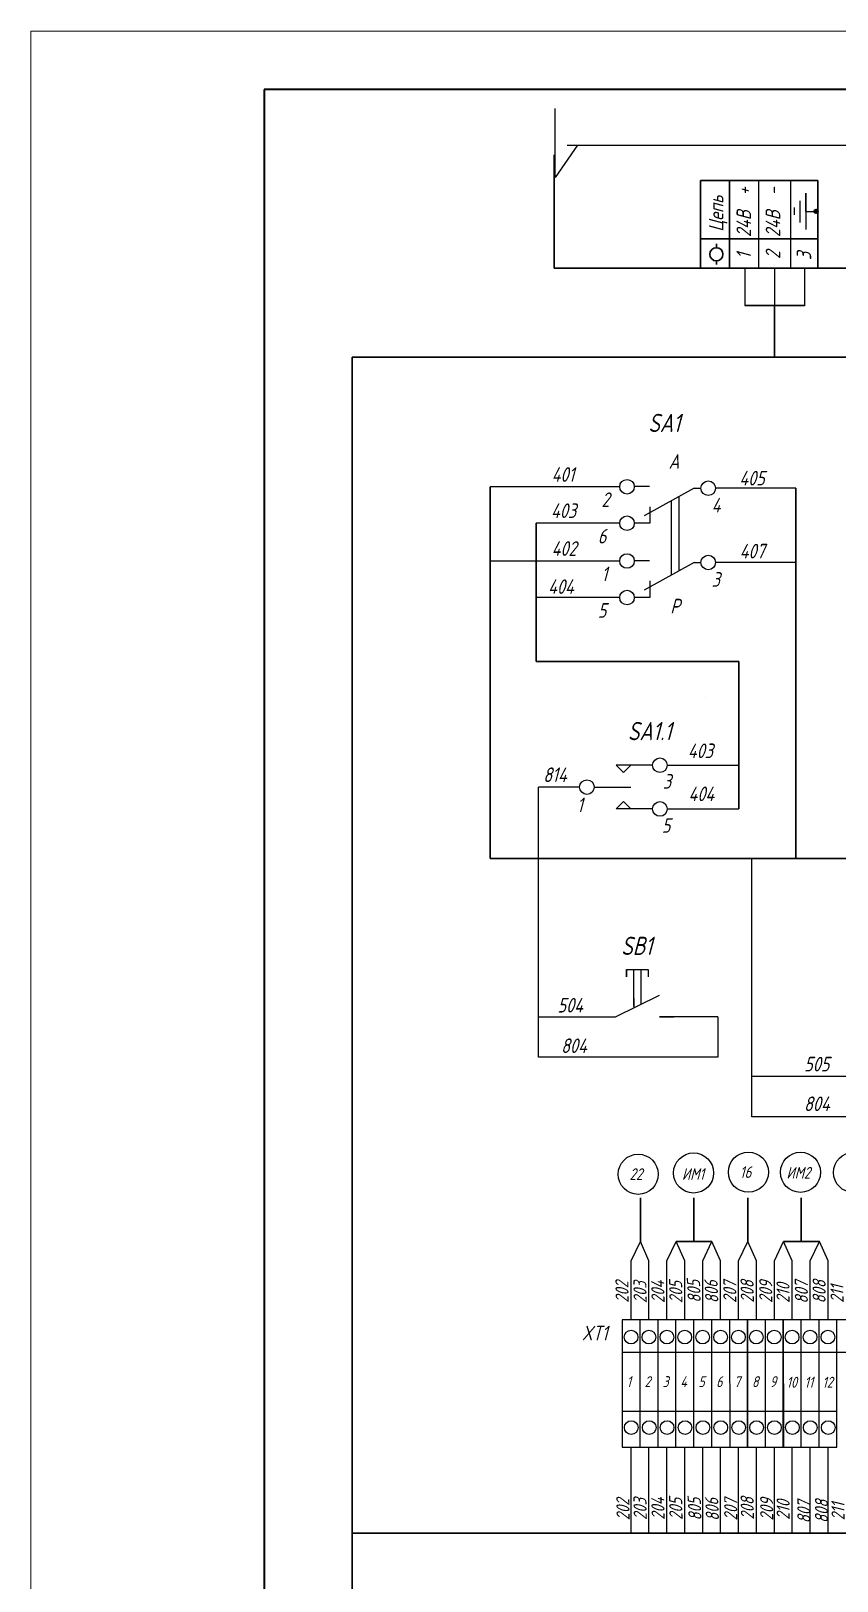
# Model space of a CAD drawing. Extents: x 88 to 760, y 580 to 1055.
# Drawn here: x 88.1 to 198.6, y 843 to 1055.5 of the extents above; entities that cross this region are included whole.
import ezdxf

# ---------------------------------------------------------------- set-up
doc = ezdxf.new("R2010")
doc.units = 0
doc.header["$LTSCALE"] = 20
doc.header["$MEASUREMENT"] = 0
doc.layers.get('0').update_dxf_attribs({"linetype": 'CONTINUOUS'})
doc.layers.add('1', color=7, linetype='CONTINUOUS')
for name, color, linetype, lineweight in [('MAIN', 7, 'CONTINUOUS', 50), ('Основная', 7, 'CONTINUOUS', 50), ('Тонкая', 7, 'CONTINUOUS', 20)]:
    doc.layers.add(name, color=color, linetype=linetype, lineweight=lineweight)
doc.styles.get("Standard").update_dxf_attribs({"font": '', "oblique": 15, "height": 2.5})
doc.styles.add('стиль1', font='isocpeur.ttf', dxfattribs={"width": 0.8, "oblique": 15, "height": 3.5})
doc.styles.get('Standard').set_extended_font_data('GOST type A')

msp = doc.modelspace()

# ---------------------------------------------------------------- linework, layer by layer
at = {"color": 0}
for p, q in [((159.95, 1035.4, 1), (159.95, 1044.87, 1)), ((163.03, 1039.82, 1), (159.95, 1035.4, 1))]:
    msp.add_line(p, q, dxfattribs=at)
at = {"color": 7, "lineweight": -3}
msp.add_line((161.57, 1039.82, 1), (259.3, 1039.82, 1), dxfattribs=at)
at = {"lineweight": 30, "ltscale": 0.5}
for p, q in [((179.86, 1022.98, 1), (179.86, 1034.98, 1)), ((179.86, 1034.98, 1), (195.98, 1034.98, 1)), ((183.86, 1022.98, 1), (183.86, 1034.98, 1)), ((195.98, 1022.98, 1), (195.98, 1034.98, 1)), ((179.86, 1026.98, 1), (195.98, 1026.98, 1)), ((185.95, 1017.87, 1), (194.12, 1017.87, 1)), ((190.02, 1010.76, 1), (190.02, 1017.87, 1))]:
    msp.add_line(p, q, dxfattribs=at)
at = {"ltscale": 0.5}
for p, q in [((187.86, 1022.98, 1), (187.86, 1034.98, 1)), ((192.26, 1022.98, 1), (192.26, 1034.98, 1))]:
    msp.add_line(p, q, dxfattribs=at)
at = {"color": 7, "linetype": 'Continuous'}
for p, q in [((194.33, 1033.26, 1), (194.33, 1028.26, 1)), ((194.33, 1030.76, 1), (194.33, 1033.26, 1)), ((192.72, 1031.3, 1), (192.72, 1030.3, 1)), ((193.49, 1032.23, 1), (193.49, 1029.23, 1)), ((194.33, 1030.76, 1), (195.47, 1030.76, 1)), ((169.72, 926.85, 1), (172.72, 926.85, 1)), ((169.72, 926.85, 1), (169.72, 926.35, 1)), ((169.72, 926.85, 1), (169.72, 926.35, 1)), ((169.72, 925.85, 1), (169.72, 926.85, 1)), ((169.72, 926.35, 1), (169.72, 925.85, 1)), ((170.72, 921.85, 1), (170.72, 926.85, 1)), ((171.72, 922.35, 1), (171.72, 926.85, 1)), ((172.72, 926.85, 1), (172.72, 926.35, 1)), ((172.72, 926.85, 1), (172.72, 925.85, 1)), ((168.23, 920.35, 1), (174.23, 923.35, 1)), ((170.71, 922.89, 1), (170.71, 921.59, 1)), ((171.71, 922.56, 1), (171.71, 922.08, 1)), ((157.68, 920.35, 1), (165.73, 920.35, 1)), ((164.23, 920.35, 1), (168.23, 920.35, 1)), ((182.23, 920.35, 1), (174.23, 920.35, 1)), ((174.23, 920.35, 1), (176.23, 920.35, 1)), ((174.23, 920.35, 1), (176.23, 920.35, 1)), ((202.77, 912.17, 1), (193.02, 912.17, 1))]:
    msp.add_line(p, q, dxfattribs=at)
at = {"linetype": 'Continuous'}
for p, q in [((194.47, 1030.76, 1), (195.83, 1030.76, 1)), ((179.02, 992.82, 1), (172.14, 989.04, 1)), ((179.02, 992.82, 1), (179.94, 992.82, 1)), ((179.02, 982.64, 1), (172.14, 978.86, 1)), ((179.02, 982.64, 1), (179.94, 982.64, 1)), ((179.02, 982.64, 1), (179.94, 982.64, 1)), ((179.02, 982.64, 1), (179.94, 982.64, 1)), ((180.57, 964.08, 1), (180.57, 964.08, 1)), ((168.3, 954.86, 1), (169.3, 953.86, 1)), ((173.3, 954.86, 1), (168.3, 954.86, 1)), ((169.3, 953.86, 1), (170.3, 954.86, 1)), ((175.3, 954.86, 1), (185.15, 954.86, 1)), ((165.3, 951.86, 1), (170.3, 951.86, 1)), ((168.3, 948.86, 1), (169.3, 949.86, 1)), ((169.3, 949.86, 1), (170.3, 948.86, 1)), ((173.3, 948.86, 1), (168.3, 948.86, 1)), ((175.3, 948.86, 1), (185.15, 948.86, 1)), ((182.83, 948.86, 1), (182.83, 948.86, 1))]:
    msp.add_line(p, q, dxfattribs=at)
at = {"lineweight": 30}
for p, q in [((182.05, 1025.78, 1), (182.05, 1026.31, 1)), ((182.05, 1023.46, 1), (182.05, 1023.98, 1))]:
    msp.add_line(p, q, dxfattribs=at)
for p, q in [((168.8, 993.02, 1), (151.04, 993.02, 1)), ((172.89, 993.04, 1), (170.8, 993.04, 1)), ((192.94, 992.82, 1), (181.94, 992.82, 1)), ((172.93, 990.29, 1), (172.93, 988.04, 1)), ((175.85, 991.08, 1), (175.85, 980.9, 1)), ((176.89, 991.65, 1), (176.89, 981.47, 1)), ((168.8, 988.01, 1), (157.33, 988.01, 1)), ((172.93, 988.04, 1), (170.8, 988.04, 1)), ((168.8, 982.84, 1), (151.04, 982.84, 1)), ((172.89, 982.86, 1), (170.8, 982.86, 1)), ((192.94, 982.64, 1), (181.94, 982.64, 1)), ((172.93, 980.11, 1), (172.93, 977.86, 1)), ((168.8, 977.83, 1), (157.33, 977.83, 1)), ((172.93, 977.86, 1), (170.8, 977.86, 1)), ((163.3, 951.86, 1), (157.68, 951.86, 1)), ((182.23, 920.35, 1), (182.23, 914.82, 1))]:
    msp.add_line(p, q)
at = {"lineweight": 50, "ltscale": 0.5}
msp.add_circle((195.73, 1030.76, 1), 0.208, dxfattribs=at)
at = {"linetype": 'Continuous', "lineweight": 30}
msp.add_circle((182.05, 1024.88, 1), 0.9, dxfattribs=at)
at = {"linetype": 'Continuous'}
for centre in [(169.8, 993.02, 1), (180.94, 992.82, 1), (169.8, 988.02, 1), (169.8, 982.84, 1), (180.94, 982.64, 1), (169.8, 977.84, 1), (174.3, 954.86, 1), (164.3, 951.86, 1), (174.3, 948.86, 1)]:
    msp.add_circle(centre, 1, dxfattribs=at)
for centre in [(170.35, 876.48, 1), (172.8, 876.48, 1), (175.26, 876.48, 1), (177.71, 876.48, 1), (180.17, 876.48, 1), (182.62, 876.48, 1), (185.08, 876.48, 1), (187.53, 876.48, 1), (189.99, 876.48, 1), (192.44, 876.48, 1), (194.9, 876.48, 1), (197.35, 876.48, 1), (170.38, 864.08, 1), (172.84, 864.08, 1), (175.29, 864.08, 1), (177.75, 864.08, 1), (180.2, 864.08, 1), (182.66, 864.08, 1), (185.11, 864.08, 1), (187.57, 864.08, 1), (190.02, 864.08, 1), (192.48, 864.08, 1), (194.93, 864.08, 1), (197.39, 864.08, 1)]:
    msp.add_circle(centre, 0.938)
at = {"layer": '1', "color": 7, "linetype": 'Continuous', "lineweight": 30}
for p, q in [((159.83, 1038.53, 1), (159.83, 1022.98, 1)), ((159.83, 1022.98, 1), (382.9, 1022.98, 1)), ((132.11, 1010.76, 1), (132.1, 624.08, 1)), ((132.11, 1010.76, 1), (235.4, 1010.76, 1)), ((151.04, 993.02, 1), (151.04, 942.09, 1)), ((192.94, 992.82, 1), (192.94, 942.09, 1)), ((157.33, 988.01, 1), (157.33, 977.83, 1)), ((157.33, 977.83, 1), (157.33, 969.09, 1)), ((157.33, 969.09, 1), (185.15, 969.09, 1)), ((185.15, 969.09, 1), (185.15, 948.86, 1)), ((151.04, 942.09, 1), (374.1, 942.09, 1)), ((171.63, 889.56, 1), (171.63, 895.55, 1)), ((178.95, 889.56, 1), (178.95, 895.55, 1)), ((186.37, 889.56, 1), (186.37, 895.55, 1)), ((193.68, 889.56, 1), (193.68, 895.55, 1)), ((176.55, 889.56, 1), (181.45, 889.56, 1)), ((191.27, 889.56, 1), (196.19, 889.56, 1)), ((132.1, 849.6, 1), (515.84, 849.6, 1))]:
    msp.add_line(p, q, dxfattribs=at)
at = {"layer": '1', "color": 7, "linetype": 'Continuous'}
for p, q in [((185.95, 1022.98, 1), (185.95, 1017.87, 1)), ((190.02, 1022.87, 1), (190.02, 1017.77, 1)), ((194.12, 1022.91, 1), (194.12, 1017.81, 1)), ((157.68, 942.09, 1), (157.68, 951.86, 1)), ((157.68, 914.82, 1), (157.68, 942.09, 1)), ((186.9, 906.65, 1), (186.9, 942.09, 1)), ((182.23, 914.82, 1), (157.68, 914.82, 1)), ((193.02, 912.17, 1), (186.9, 912.17, 1)), ((234.8, 906.65, 1), (186.9, 906.65, 1)), ((170.36, 886.92, 1), (171.63, 889.56, 1)), ((172.81, 886.92, 1), (171.63, 889.56, 1)), ((175.28, 886.92, 1), (176.55, 889.56, 1)), ((177.72, 886.92, 1), (176.55, 889.56, 1)), ((180.18, 886.92, 1), (181.45, 889.56, 1)), ((182.63, 886.92, 1), (181.45, 889.56, 1)), ((185.1, 886.92, 1), (186.37, 889.56, 1)), ((187.54, 886.92, 1), (186.37, 889.56, 1)), ((190, 886.92, 1), (191.27, 889.56, 1)), ((192.45, 886.92, 1), (191.27, 889.56, 1)), ((194.92, 886.92, 1), (196.19, 889.56, 1)), ((197.36, 886.92, 1), (196.19, 889.56, 1)), ((170.36, 878.82, 1), (170.36, 886.92, 1)), ((172.81, 878.82, 1), (172.81, 886.92, 1)), ((175.28, 878.82, 1), (175.28, 886.92, 1)), ((177.73, 878.82, 1), (177.73, 886.92, 1)), ((180.18, 878.82, 1), (180.18, 886.92, 1)), ((180.18, 878.82, 1), (180.18, 886.92, 1)), ((182.63, 878.82, 1), (182.63, 886.92, 1)), ((185.1, 878.82, 1), (185.1, 886.92, 1)), ((187.55, 878.82, 1), (187.55, 886.92, 1)), ((190, 878.82, 1), (190, 886.92, 1)), ((192.45, 878.82, 1), (192.45, 886.92, 1)), ((194.92, 878.82, 1), (194.92, 886.92, 1)), ((197.37, 878.82, 1), (197.37, 886.92, 1)), ((169.14, 878.82, 1), (169.15, 861.37, 1)), ((171.59, 878.82, 1), (169.14, 878.82, 1)), ((171.59, 861.37, 1), (171.59, 878.82, 1)), ((174.05, 878.82, 1), (171.59, 878.82, 1)), ((174.05, 861.37, 1), (174.05, 878.82, 1)), ((176.5, 878.82, 1), (174.05, 878.82, 1)), ((176.5, 861.37, 1), (176.5, 878.82, 1)), ((178.95, 878.82, 1), (176.5, 878.82, 1)), ((178.95, 861.37, 1), (178.95, 878.82, 1)), ((181.41, 878.82, 1), (178.95, 878.82, 1)), ((181.41, 861.37, 1), (181.41, 878.82, 1)), ((183.86, 878.82, 1), (181.41, 878.82, 1)), ((183.86, 878.82, 1), (183.88, 861.37, 1)), ((186.32, 878.82, 1), (183.86, 878.82, 1)), ((186.32, 861.37, 1), (186.32, 878.82, 1)), ((186.32, 878.82, 1), (186.33, 861.37, 1)), ((188.77, 878.82, 1), (186.32, 878.82, 1)), ((188.77, 861.37, 1), (188.77, 878.82, 1)), ((191.23, 878.82, 1), (188.77, 878.82, 1)), ((191.23, 861.37, 1), (191.23, 878.82, 1)), ((191.23, 878.82, 1), (191.24, 861.37, 1)), ((193.68, 878.82, 1), (191.23, 878.82, 1)), ((193.68, 861.37, 1), (193.68, 878.82, 1)), ((196.14, 878.82, 1), (193.68, 878.82, 1)), ((196.14, 861.37, 1), (196.14, 878.82, 1)), ((198.59, 878.82, 1), (196.14, 878.82, 1)), ((198.59, 861.37, 1), (198.59, 878.82, 1)), ((201.05, 878.82, 1), (198.59, 878.82, 1)), ((169.14, 874.39, 1), (171.59, 874.39, 1)), ((171.59, 874.39, 1), (174.05, 874.39, 1)), ((174.05, 874.39, 1), (176.5, 874.39, 1)), ((176.5, 874.39, 1), (178.95, 874.39, 1)), ((178.95, 874.39, 1), (181.41, 874.39, 1)), ((181.41, 874.39, 1), (183.86, 874.39, 1)), ((183.86, 874.39, 1), (186.32, 874.39, 1)), ((186.32, 874.39, 1), (188.77, 874.39, 1)), ((188.77, 874.39, 1), (191.23, 874.39, 1)), ((191.23, 874.39, 1), (193.68, 874.39, 1)), ((193.68, 874.39, 1), (196.14, 874.39, 1)), ((196.14, 874.39, 1), (198.59, 874.39, 1)), ((198.59, 874.39, 1), (201.05, 874.39, 1)), ((169.14, 866.32, 1), (171.59, 866.32, 1)), ((171.59, 866.32, 1), (174.05, 866.32, 1)), ((174.05, 866.32, 1), (176.5, 866.32, 1)), ((176.5, 866.32, 1), (178.95, 866.32, 1)), ((178.96, 866.32, 1), (181.41, 866.32, 1)), ((181.41, 866.32, 1), (183.86, 866.32, 1)), ((183.87, 866.32, 1), (186.32, 866.32, 1)), ((186.32, 866.32, 1), (188.77, 866.32, 1)), ((188.78, 866.32, 1), (191.23, 866.32, 1)), ((191.23, 866.32, 1), (193.68, 866.32, 1)), ((193.69, 866.32, 1), (196.14, 866.32, 1)), ((196.14, 866.32, 1), (198.59, 866.32, 1)), ((169.15, 861.37, 1), (171.59, 861.37, 1)), ((170.37, 849.6, 1), (170.37, 861.37, 1)), ((171.6, 861.37, 1), (174.05, 861.37, 1)), ((172.81, 849.6, 1), (172.81, 861.37, 1)), ((174.06, 861.37, 1), (176.5, 861.37, 1)), ((175.28, 849.6, 1), (175.28, 861.37, 1)), ((176.51, 861.37, 1), (178.95, 861.37, 1)), ((177.73, 849.6, 1), (177.73, 861.37, 1)), ((178.97, 861.37, 1), (181.41, 861.37, 1)), ((180.19, 853.27, 1), (180.19, 861.37, 1)), ((180.19, 849.6, 1), (180.19, 861.37, 1)), ((181.42, 861.37, 1), (183.86, 861.37, 1)), ((182.63, 849.6, 1), (182.63, 861.37, 1)), ((183.88, 861.37, 1), (186.32, 861.37, 1)), ((185.1, 849.6, 1), (185.1, 861.37, 1)), ((186.33, 861.37, 1), (188.77, 861.37, 1)), ((187.55, 849.6, 1), (187.55, 861.37, 1)), ((188.79, 861.37, 1), (191.23, 861.37, 1)), ((190.01, 849.6, 1), (190.01, 861.37, 1)), ((191.24, 861.37, 1), (193.68, 861.37, 1)), ((192.45, 849.6, 1), (192.45, 861.37, 1)), ((193.7, 861.37, 1), (196.14, 861.37, 1)), ((194.92, 853.62, 1), (194.92, 861.37, 1)), ((194.92, 849.6, 1), (194.92, 861.37, 1)), ((196.15, 861.37, 1), (198.59, 861.37, 1)), ((197.36, 849.6, 1), (197.36, 861.37, 1)), ((197.37, 853.62, 1), (197.37, 861.37, 1))]:
    msp.add_line(p, q, dxfattribs=at)
for centre in [(171.33, 898.79, 1), (178.93, 898.97, 1), (186.45, 899.08, 1), (193.59, 899.06, 1), (200.86, 899.04, 1)]:
    msp.add_circle(centre, 2.75, dxfattribs=at)
at = {"layer": 'Основная', "lineweight": 40}
for p, q in [((752.06, 1047.48, 1), (120.06, 1047.48, 1)), ((120.06, 1047.48, 1), (120.06, 588.28, 1))]:
    msp.add_line(p, q, dxfattribs=at)
at = {"layer": 'Тонкая'}
for p, q in [((760.06, 1055.48, 1), (88.06, 1055.48, 1)), ((88.06, 1055.48, 1), (88.06, 580.28, 1))]:
    msp.add_line(p, q, dxfattribs=at)
at = {"layer": 'Тонкая', "lineweight": 40}
msp.add_line((120.06, 1047.48, 1), (120.06, 895.48, 1), dxfattribs=at)

# ---------------------------------------------------------------- texts
at = {"linetype": 'Continuous', "oblique": 15}
for s, height, rotation, p in [('Цепь', 2, 90, (183.02, 1027.97, 1)), ('24В  +', 2, 90, (186.81, 1027.23, 1)), ('24В  -', 2, 90, (190.81, 1027.23, 1)), ('1', 2, 90, (186.81, 1024.24, 1)), ('2', 2, 90, (190.81, 1024.24, 1)), ('3', 2, 90, (195.06, 1024.07, 1)), ('211', 1.8, 91.0617, (199.52, 881.17, 1)), ('211', 1.8, 91.0617, (199.65, 851.36, 1))]:
    msp.add_text(s, height=height, rotation=rotation, dxfattribs=at).set_placement(p)
at = {"color": 7, "linetype": 'Continuous', "oblique": 15}
for s, height, p in [('SA1', 2.5, (172.7, 1000.52, 1)), ('SA1.1', 2.5, (169.9, 958.28, 1)), ('3', 2, (174.71, 951.64, 1)), ('1', 2, (162.93, 948.42, 1)), ('5', 2, (174.56, 945.59, 1)), ('SВ1', 2.5, (168.98, 928.85, 1)), ('804', 2, (160.75, 915.41, 1)), ('804', 2, (194.06, 907.45, 1))]:
    msp.add_text(s, height=height, dxfattribs=at).set_placement(p)
at = {"linetype": 'Continuous', "oblique": 15}
for s, height, p in [('А', 2, (175.51, 995.5, 1)), ('401', 2, (159.45, 993.7, 1)), ('405', 2, (185.19, 993.2, 1)), ('2', 2, (166.29, 990.25, 1)), ('403', 2, (159.37, 988.74, 1)), ('4', 2, (181.4, 989.5, 1)), ('6', 2, (165.79, 985.25, 1)), ('402', 2, (159.45, 983.55, 1)), ('407', 2, (185.24, 983.2, 1)), ('1', 2, (166.29, 980.07, 1)), ('404', 2, (158.97, 978.33, 1)), ('3', 2, (181.4, 979.32, 1)), ('Р', 2, (175.73, 975.66, 1)), ('5', 2, (165.79, 975.07, 1)), ('403', 2, (178.13, 955.83, 1)), ('404', 2, (178.22, 949.93, 1)), ('504', 2, (160.26, 920.96, 1)), ('505', 2, (194.09, 912.89, 1)), ('22', 1.6, (170.15, 898.01, 1)), ('ИМ1', 1.6, (177.33, 898.02, 1)), ('16', 1.6, (185.27, 898.29, 1)), ('ИМ2', 1.6, (191.66, 898.2, 1)), ('XT1', 2, (163.61, 876.03, 1))]:
    msp.add_text(s, height=height, dxfattribs=at).set_placement(p)
at = {"color": 7, "linetype": 'Continuous', "oblique": 15}
for s, rotation, p in [('202', 91.0617, (170.04, 881.18, 1)), ('203', 91.0617, (172.51, 881.13, 1)), ('204', 91.0617, (174.96, 881.15, 1)), ('205', 91.0617, (177.41, 881.13, 1)), ('805', 92.5811, (179.94, 881.2, 1)), ('806', 92.5811, (182.35, 881.15, 1)), ('207', 89.7601, (184.79, 881.15, 1)), ('208', 91.0617, (187.21, 881.19, 1)), ('209', 90, (189.72, 881.15, 1)), ('210', 90, (192.09, 881.15, 1)), ('807', 90, (194.61, 881.06, 1)), ('808', 90, (197.04, 881.09, 1)), ('202', 91.0617, (170.17, 851.37, 1)), ('203', 91.0617, (172.52, 851.42, 1)), ('204', 91.0617, (174.97, 851.44, 1)), ('205', 91.0617, (177.42, 851.42, 1)), ('805', 92.5811, (180.04, 851.36, 1)), ('806', 92.5811, (182.44, 851.31, 1)), ('207', 89.7601, (184.91, 851.34, 1)), ('208', 91.0617, (187.22, 851.47, 1)), ('209', 90, (189.85, 851.33, 1)), ('210', 90, (192.1, 851.43, 1)), ('807', 90, (194.94, 850.96, 1)), ('808', 90, (197.37, 850.99, 1))]:
    msp.add_text(s, height=1.8, rotation=rotation, dxfattribs=at).set_placement(p)
at = {"style": 'стиль1', "oblique": 15, "width": 0.8}
for s, p in [('1', (169.75, 869.62, 1)), ('2', (172.2, 869.62, 1)), ('3', (174.66, 869.62, 1)), ('4', (177.11, 869.62, 1)), ('5', (179.57, 869.62, 1)), ('6', (182.02, 869.62, 1)), ('7', (184.48, 869.62, 1)), ('8', (186.93, 869.62, 1)), ('9', (189.39, 869.62, 1)), ('10', (191.68, 869.54, 1)), ('11', (194.13, 869.54, 1)), ('12', (196.59, 869.54, 1))]:
    msp.add_text(s, height=1.5, dxfattribs=at).set_placement(p)
at = {"layer": 'MAIN', "color": 7, "linetype": 'Continuous', "lineweight": -3, "oblique": 15}
msp.add_text('814', height=2, dxfattribs=at).set_placement((158.3, 952.55, 1))

doc.saveas('drawing.dxf')
